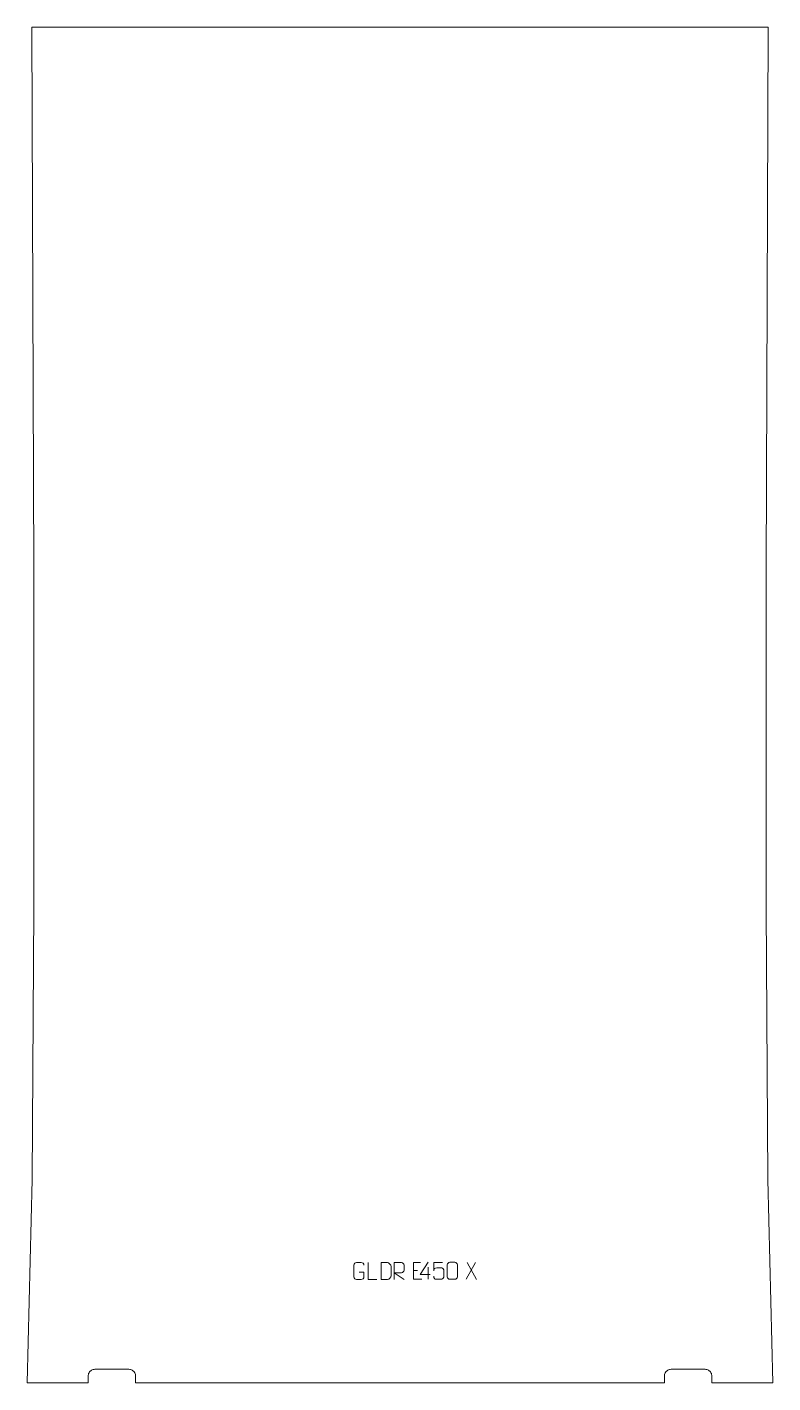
# Model space of a CAD drawing. Header units: millimetres. Extents: x -550 to 550, y -1665 to 335.
import ezdxf

# ---------------------------------------------------------------- set-up
doc = ezdxf.new("R2010")
doc.units = ezdxf.units.MM
doc.header["$MEASUREMENT"] = 0
doc.layers.add('layer 1', color=7, linetype='Continuous')

msp = doc.modelspace()

# ---------------------------------------------------------------- linework, layer by layer
at = {"layer": 'layer 1', "color": 242, "lineweight": 9}
msp.add_open_spline([(389.9989, -1664.9986), (389.9989, -1664.9986), (-390.0011, -1664.9986), (-390.0011, -1664.9986), (-390.0011, -1664.9986), (-390.0011, -1664.9986), (-390.0011, -1654.9972), (-390.0011, -1654.9972), (-390.0011, -1654.9972), (-390.0011, -1654.9972), (-390.0853, -1653.6918), (-390.0853, -1653.6918), (-390.0853, -1653.6918), (-390.0853, -1653.6918), (-390.3414, -1652.4089), (-390.3414, -1652.4089), (-390.3414, -1652.4089), (-390.3414, -1652.4089), (-390.7615, -1651.1702), (-390.7615, -1651.1702), (-390.7615, -1651.1702), (-390.7615, -1651.1702), (-391.3399, -1649.9976), (-391.3399, -1649.9976), (-391.3399, -1649.9976), (-391.3399, -1649.9976), (-392.067, -1648.9099), (-392.067, -1648.9099), (-392.067, -1648.9099), (-392.067, -1648.9099), (-392.9297, -1647.9266), (-392.9297, -1647.9266), (-392.9297, -1647.9266), (-392.9297, -1647.9266), (-393.9122, -1647.0639), (-393.9122, -1647.0639), (-393.9122, -1647.0639), (-393.9122, -1647.0639), (-395.0007, -1646.3375), (-395.0007, -1646.3375), (-395.0007, -1646.3375), (-395.0007, -1646.3375), (-396.1726, -1645.7584), (-396.1726, -1645.7584), (-396.1726, -1645.7584), (-396.1726, -1645.7584), (-397.412, -1645.339), (-397.412, -1645.339), (-397.412, -1645.339), (-397.412, -1645.339), (-398.6941, -1645.0829), (-398.6941, -1645.0829), (-398.6941, -1645.0829), (-398.6941, -1645.0829), (-399.9996, -1644.9987), (-399.9996, -1644.9987), (-399.9996, -1644.9987), (-399.9996, -1644.9987), (-449.9992, -1644.9987), (-449.9992, -1644.9987), (-449.9992, -1644.9987), (-449.9992, -1644.9987), (-451.3046, -1645.0829), (-451.3046, -1645.0829), (-451.3046, -1645.0829), (-451.3046, -1645.0829), (-452.5876, -1645.339), (-452.5876, -1645.339), (-452.5876, -1645.339), (-452.5876, -1645.339), (-453.8262, -1645.7584), (-453.8262, -1645.7584), (-453.8262, -1645.7584), (-453.8262, -1645.7584), (-455.001, -1646.3375), (-455.001, -1646.3375), (-455.001, -1646.3375), (-455.001, -1646.3375), (-456.0866, -1647.0639), (-456.0866, -1647.0639), (-456.0866, -1647.0639), (-456.0866, -1647.0639), (-457.072, -1647.9266), (-457.072, -1647.9266), (-457.072, -1647.9266), (-457.072, -1647.9266), (-457.9326, -1648.9099), (-457.9326, -1648.9099), (-457.9326, -1648.9099), (-457.9326, -1648.9099), (-458.6589, -1649.9976), (-458.6589, -1649.9976), (-458.6589, -1649.9976), (-458.6589, -1649.9976), (-459.238, -1651.1702), (-459.238, -1651.1702), (-459.238, -1651.1702), (-459.238, -1651.1702), (-459.6603, -1652.4089), (-459.6603, -1652.4089), (-459.6603, -1652.4089), (-459.6603, -1652.4089), (-459.9164, -1653.6918), (-459.9164, -1653.6918), (-459.9164, -1653.6918), (-459.9164, -1653.6918), (-460.0006, -1654.9972), (-460.0006, -1654.9972), (-460.0006, -1654.9972), (-460.0006, -1654.9972), (-460.0006, -1664.9986), (-460.0006, -1664.9986), (-460.0006, -1664.9986), (-460.0006, -1664.9986), (-550.0008, -1664.9986), (-550.0008, -1664.9986), (-550.0008, -1664.9986), (-550.0008, -1664.9986), (-542.4999, -1364.9976), (-542.4999, -1364.9976), (-542.4999, -1364.9976), (-542.4999, -1364.9976), (-539.9994, -964.9974), (-539.9994, -964.9974), (-539.9994, -964.9974), (-539.9994, -964.9974), (-539.9994, -464.9992), (-539.9994, -464.9992), (-539.9994, -464.9992), (-539.9994, -464.9992), (-542.9454, 335.0008), (-542.9454, 335.0008), (-542.9454, 335.0008), (-542.9454, 335.0008), (542.9433, 335.0008), (542.9433, 335.0008), (542.9433, 335.0008), (542.9433, 335.0008), (539.9994, -464.9992), (539.9994, -464.9992), (539.9994, -464.9992), (539.9994, -464.9992), (539.9994, -964.9974), (539.9994, -964.9974), (539.9994, -964.9974), (539.9994, -964.9974), (542.4977, -1364.9976), (542.4977, -1364.9976), (542.4977, -1364.9976), (542.4977, -1364.9976), (550.0008, -1664.9986), (550.0008, -1664.9986), (550.0008, -1664.9986), (550.0008, -1664.9986), (459.9984, -1664.9986), (459.9984, -1664.9986), (459.9984, -1664.9986), (459.9984, -1664.9986), (459.9984, -1654.9972), (459.9984, -1654.9972), (459.9984, -1654.9972), (459.9984, -1654.9972), (459.9135, -1653.6918), (459.9135, -1653.6918), (459.9135, -1653.6918), (459.9135, -1653.6918), (459.6603, -1652.4089), (459.6603, -1652.4089), (459.6603, -1652.4089), (459.6603, -1652.4089), (459.238, -1651.1702), (459.238, -1651.1702), (459.238, -1651.1702), (459.238, -1651.1702), (458.6597, -1649.9976), (458.6597, -1649.9976), (458.6597, -1649.9976), (458.6597, -1649.9976), (457.9326, -1648.9099), (457.9326, -1648.9099), (457.9326, -1648.9099), (457.9326, -1648.9099), (457.0698, -1647.9266), (457.0698, -1647.9266), (457.0698, -1647.9266), (457.0698, -1647.9266), (456.0866, -1647.0639), (456.0866, -1647.0639), (456.0866, -1647.0639), (456.0866, -1647.0639), (454.9988, -1646.3375), (454.9988, -1646.3375), (454.9988, -1646.3375), (454.9988, -1646.3375), (453.8262, -1645.7584), (453.8262, -1645.7584), (453.8262, -1645.7584), (453.8262, -1645.7584), (452.5876, -1645.339), (452.5876, -1645.339), (452.5876, -1645.339), (452.5876, -1645.339), (451.3046, -1645.0829), (451.3046, -1645.0829), (451.3046, -1645.0829), (451.3046, -1645.0829), (449.9992, -1644.9987), (449.9992, -1644.9987), (449.9992, -1644.9987), (449.9992, -1644.9987), (400.0003, -1644.9987), (400.0003, -1644.9987), (400.0003, -1644.9987), (400.0003, -1644.9987), (398.6941, -1645.0829), (398.6941, -1645.0829), (398.6941, -1645.0829), (398.6941, -1645.0829), (397.412, -1645.339), (397.412, -1645.339), (397.412, -1645.339), (397.412, -1645.339), (396.1733, -1645.7584), (396.1733, -1645.7584), (396.1733, -1645.7584), (396.1733, -1645.7584), (395.0007, -1646.3375), (395.0007, -1646.3375), (395.0007, -1646.3375), (395.0007, -1646.3375), (393.913, -1647.0639), (393.913, -1647.0639), (393.913, -1647.0639), (393.913, -1647.0639), (392.9268, -1647.9266), (392.9268, -1647.9266), (392.9268, -1647.9266), (392.9268, -1647.9266), (392.067, -1648.9099), (392.067, -1648.9099), (392.067, -1648.9099), (392.067, -1648.9099), (391.3399, -1649.9976), (391.3399, -1649.9976), (391.3399, -1649.9976), (391.3399, -1649.9976), (390.7615, -1651.1702), (390.7615, -1651.1702), (390.7615, -1651.1702), (390.7615, -1651.1702), (390.3392, -1652.4089), (390.3392, -1652.4089), (390.3392, -1652.4089), (390.3392, -1652.4089), (390.0853, -1653.6918), (390.0853, -1653.6918), (390.0853, -1653.6918), (390.0853, -1653.6918), (389.9989, -1654.9972), (389.9989, -1654.9972), (389.9989, -1654.9972), (389.9989, -1654.9972), (389.9989, -1664.9986), (389.9989, -1664.9986)], degree=3, knots=[0, 0, 0, 0, 0.014925373, 0.014925373, 0.014925373, 0.014925373, 0.029850746, 0.029850746, 0.029850746, 0.029850746, 0.044776119, 0.044776119, 0.044776119, 0.044776119, 0.059701493, 0.059701493, 0.059701493, 0.059701493, 0.074626866, 0.074626866, 0.074626866, 0.074626866, 0.089552239, 0.089552239, 0.089552239, 0.089552239, 0.104477612, 0.104477612, 0.104477612, 0.104477612, 0.119402985, 0.119402985, 0.119402985, 0.119402985, 0.134328358, 0.134328358, 0.134328358, 0.134328358, 0.149253731, 0.149253731, 0.149253731, 0.149253731, 0.164179104, 0.164179104, 0.164179104, 0.164179104, 0.179104478, 0.179104478, 0.179104478, 0.179104478, 0.194029851, 0.194029851, 0.194029851, 0.194029851, 0.208955224, 0.208955224, 0.208955224, 0.208955224, 0.223880597, 0.223880597, 0.223880597, 0.223880597, 0.23880597, 0.23880597, 0.23880597, 0.23880597, 0.253731343, 0.253731343, 0.253731343, 0.253731343, 0.268656716, 0.268656716, 0.268656716, 0.268656716, 0.28358209, 0.28358209, 0.28358209, 0.28358209, 0.298507463, 0.298507463, 0.298507463, 0.298507463, 0.313432836, 0.313432836, 0.313432836, 0.313432836, 0.328358209, 0.328358209, 0.328358209, 0.328358209, 0.343283582, 0.343283582, 0.343283582, 0.343283582, 0.358208955, 0.358208955, 0.358208955, 0.358208955, 0.373134328, 0.373134328, 0.373134328, 0.373134328, 0.388059701, 0.388059701, 0.388059701, 0.388059701, 0.402985075, 0.402985075, 0.402985075, 0.402985075, 0.417910448, 0.417910448, 0.417910448, 0.417910448, 0.432835821, 0.432835821, 0.432835821, 0.432835821, 0.447761194, 0.447761194, 0.447761194, 0.447761194, 0.462686567, 0.462686567, 0.462686567, 0.462686567, 0.47761194, 0.47761194, 0.47761194, 0.47761194, 0.492537313, 0.492537313, 0.492537313, 0.492537313, 0.507462687, 0.507462687, 0.507462687, 0.507462687, 0.52238806, 0.52238806, 0.52238806, 0.52238806, 0.537313433, 0.537313433, 0.537313433, 0.537313433, 0.552238806, 0.552238806, 0.552238806, 0.552238806, 0.567164179, 0.567164179, 0.567164179, 0.567164179, 0.582089552, 0.582089552, 0.582089552, 0.582089552, 0.597014925, 0.597014925, 0.597014925, 0.597014925, 0.611940299, 0.611940299, 0.611940299, 0.611940299, 0.626865672, 0.626865672, 0.626865672, 0.626865672, 0.641791045, 0.641791045, 0.641791045, 0.641791045, 0.656716418, 0.656716418, 0.656716418, 0.656716418, 0.671641791, 0.671641791, 0.671641791, 0.671641791, 0.686567164, 0.686567164, 0.686567164, 0.686567164, 0.701492537, 0.701492537, 0.701492537, 0.701492537, 0.71641791, 0.71641791, 0.71641791, 0.71641791, 0.731343284, 0.731343284, 0.731343284, 0.731343284, 0.746268657, 0.746268657, 0.746268657, 0.746268657, 0.76119403, 0.76119403, 0.76119403, 0.76119403, 0.776119403, 0.776119403, 0.776119403, 0.776119403, 0.791044776, 0.791044776, 0.791044776, 0.791044776, 0.805970149, 0.805970149, 0.805970149, 0.805970149, 0.820895522, 0.820895522, 0.820895522, 0.820895522, 0.835820896, 0.835820896, 0.835820896, 0.835820896, 0.850746269, 0.850746269, 0.850746269, 0.850746269, 0.865671642, 0.865671642, 0.865671642, 0.865671642, 0.880597015, 0.880597015, 0.880597015, 0.880597015, 0.895522388, 0.895522388, 0.895522388, 0.895522388, 0.910447761, 0.910447761, 0.910447761, 0.910447761, 0.925373134, 0.925373134, 0.925373134, 0.925373134, 0.940298507, 0.940298507, 0.940298507, 0.940298507, 0.955223881, 0.955223881, 0.955223881, 0.955223881, 0.970149254, 0.970149254, 0.970149254, 0.970149254, 1, 1, 1, 1], dxfattribs=at)
at = {"layer": 'layer 1', "color": 250, "lineweight": 9}
for points, knots in [([(-60.2916, -1501.4748), (-60.2916, -1501.4748), (-53.1235, -1501.4748), (-53.1235, -1501.4748), (-53.1235, -1501.4748), (-53.1235, -1501.4748), (-53.1235, -1508.6429), (-53.1235, -1508.6429), (-53.1235, -1508.6429), (-53.2632, -1510.9663), (-54.9404, -1512.4459), (-57.0882, -1512.4567), (-57.0882, -1512.4567), (-59.42, -1512.4563), (-61.752, -1512.4563), (-64.0835, -1512.4567), (-64.0835, -1512.4567), (-66.0084, -1512.5621), (-67.9806, -1510.6776), (-67.9694, -1508.6603), (-67.9694, -1508.6603), (-67.969, -1502.8902), (-67.969, -1497.1205), (-67.9694, -1491.3512), (-67.9694, -1491.3512), (-67.9652, -1489.2131), (-66.2184, -1487.4939), (-64.0661, -1487.5073), (-64.0661, -1487.5073), (-61.7404, -1487.5073), (-59.4143, -1487.5073), (-57.0882, -1487.5073), (-57.0882, -1487.5073), (-55.1415, -1487.4719), (-53.1501, -1488.9634), (-53.1235, -1491.4011)], [0, 0, 0, 0, 0.1, 0.1, 0.1, 0.1, 0.2, 0.2, 0.2, 0.2, 0.3, 0.3, 0.3, 0.3, 0.4, 0.4, 0.4, 0.4, 0.5, 0.5, 0.5, 0.5, 0.6, 0.6, 0.6, 0.6, 0.7, 0.7, 0.7, 0.7, 0.8, 0.8, 0.8, 0.8, 1, 1, 1, 1]), ([(-34.072, -1512.4606), (-34.072, -1512.4606), (-47.0211, -1512.4606), (-47.0211, -1512.4606), (-47.0211, -1512.4606), (-47.0211, -1512.4606), (-47.0211, -1487.507), (-47.0211, -1487.507)], [0, 0, 0, 0, 0.333333333, 0.333333333, 0.333333333, 0.333333333, 1, 1, 1, 1]), ([(-27.9387, -1512.4674), (-25.6069, -1512.467), (-20.6567, -1512.491), (-18.3252, -1512.4913), (-18.3252, -1512.4913), (-16.4002, -1512.5967), (-13.0816, -1509.0551), (-13.0928, -1507.0378), (-13.0928, -1507.0378), (-13.0932, -1501.2677), (-13.0932, -1499.098), (-13.0928, -1493.3287), (-13.0928, -1493.3287), (-13.0971, -1491.1906), (-16.4716, -1487.5305), (-18.624, -1487.544), (-18.624, -1487.544), (-20.9497, -1487.544), (-25.674, -1487.544), (-28.0001, -1487.544), (-28.0001, -1487.544), (-27.9997, -1493.2909), (-27.9384, -1506.7201), (-27.9387, -1512.4674)], [0, 0, 0, 0, 0.142857143, 0.142857143, 0.142857143, 0.142857143, 0.285714286, 0.285714286, 0.285714286, 0.285714286, 0.428571429, 0.428571429, 0.428571429, 0.428571429, 0.571428571, 0.571428571, 0.571428571, 0.571428571, 0.714285714, 0.714285714, 0.714285714, 0.714285714, 1, 1, 1, 1]), ([(-8.7095, -1512.5669), (-8.7095, -1512.5669), (-8.7095, -1487.6134), (-8.7095, -1487.6134), (-8.7095, -1487.6134), (-5.1147, -1487.6134), (-1.5192, -1487.6134), (2.076, -1487.6134), (2.076, -1487.6134), (4.4013, -1487.6511), (5.9586, -1489.1411), (5.9545, -1491.5075), (5.9545, -1491.5075), (5.9541, -1493.543), (5.9541, -1496.6024), (5.9545, -1498.6384), (5.9545, -1498.6384), (5.948, -1500.5139), (4.1357, -1502.4557), (2.1262, -1502.4748), (2.1262, -1502.4748), (2.1262, -1502.4748), (-8.7095, -1502.4748), (-8.7095, -1502.4748), (-8.7095, -1502.4748), (-8.7095, -1502.4748), (5.9452, -1512.5669), (5.9452, -1512.5669)], [0, 0, 0, 0, 0.125, 0.125, 0.125, 0.125, 0.25, 0.25, 0.25, 0.25, 0.375, 0.375, 0.375, 0.375, 0.5, 0.5, 0.5, 0.5, 0.625, 0.625, 0.625, 0.625, 0.75, 0.75, 0.75, 0.75, 1, 1, 1, 1]), ([(30.3494, -1487.2248), (30.3494, -1487.2248), (19.8434, -1487.2248), (19.8434, -1487.2248), (19.8434, -1487.2248), (19.8434, -1487.2248), (19.8434, -1512.1784), (19.8434, -1512.1784), (19.8434, -1512.1784), (19.8434, -1512.1784), (31.9749, -1512.1784), (31.9749, -1512.1784)], [0, 0, 0, 0, 0.25, 0.25, 0.25, 0.25, 0.5, 0.5, 0.5, 0.5, 1, 1, 1, 1]), ([(44.6883, -1505.2209), (44.6883, -1505.2209), (29.8666, -1505.2209), (29.8666, -1505.2209), (29.8666, -1505.2209), (29.8666, -1505.2209), (41.7442, -1487.1504), (41.7442, -1487.1504)], [0, 0, 0, 0, 0.333333333, 0.333333333, 0.333333333, 0.333333333, 1, 1, 1, 1]), ([(62.6716, -1487.1827), (62.6716, -1487.1827), (49.8199, -1487.1827), (49.8199, -1487.1827), (49.8199, -1487.1827), (49.8202, -1491.4133), (49.8202, -1495.6442), (49.8199, -1499.8754), (49.8199, -1499.8754), (49.8196, -1496.5653), (51.4506, -1495.4935), (54.2626, -1495.433), (54.2626, -1495.433), (56.7022, -1495.4327), (59.1417, -1495.4327), (61.5809, -1495.433), (61.5809, -1495.433), (63.2307, -1495.4262), (64.7056, -1497.8067), (64.7341, -1499.8754), (64.7341, -1499.8754), (64.7338, -1502.4627), (64.7338, -1505.0503), (64.7341, -1507.638), (64.7341, -1507.638), (64.7803, -1509.5974), (63.2809, -1512.0337), (61.655, -1512.0922), (61.655, -1512.0922), (59.6985, -1512.0919), (54.8035, -1512.0919), (52.8465, -1512.0922), (52.8465, -1512.0922), (51.001, -1512.101), (49.8939, -1510.1362), (49.8731, -1507.5851)], [0, 0, 0, 0, 0.1, 0.1, 0.1, 0.1, 0.2, 0.2, 0.2, 0.2, 0.3, 0.3, 0.3, 0.3, 0.4, 0.4, 0.4, 0.4, 0.5, 0.5, 0.5, 0.5, 0.6, 0.6, 0.6, 0.6, 0.7, 0.7, 0.7, 0.7, 0.8, 0.8, 0.8, 0.8, 1, 1, 1, 1]), ([(73.6968, -1487.1382), (76.0629, -1487.1382), (78.4294, -1487.1382), (80.7959, -1487.1382), (80.7959, -1487.1382), (82.7764, -1487.1026), (84.8024, -1488.5969), (84.8295, -1491.039), (84.8295, -1491.039), (84.8291, -1496.7964), (84.8291, -1502.5542), (84.8295, -1508.3124), (84.8295, -1508.3124), (84.6874, -1510.64), (82.981, -1512.1223), (80.7959, -1512.1331), (80.7959, -1512.1331), (78.4235, -1512.1327), (76.0511, -1512.1327), (73.6791, -1512.1331), (73.6791, -1512.1331), (71.7206, -1512.2387), (69.7142, -1510.3508), (69.7256, -1508.3298), (69.7256, -1508.3298), (69.726, -1502.5492), (69.726, -1496.7689), (69.7256, -1490.9891), (69.7256, -1490.9891), (69.7299, -1488.8471), (71.507, -1487.1246), (73.6968, -1487.1382)], [0, 0, 0, 0, 0.111111111, 0.111111111, 0.111111111, 0.111111111, 0.222222222, 0.222222222, 0.222222222, 0.222222222, 0.333333333, 0.333333333, 0.333333333, 0.333333333, 0.444444444, 0.444444444, 0.444444444, 0.444444444, 0.555555556, 0.555555556, 0.555555556, 0.555555556, 0.666666667, 0.666666667, 0.666666667, 0.666666667, 0.777777778, 0.777777778, 0.777777778, 0.777777778, 1, 1, 1, 1])]:
    msp.add_open_spline(points, degree=3, knots=knots, dxfattribs=at)
for points in [[(19.8434, -1499.1045), (19.8434, -1499.1045), (25.693, -1499.1045), (25.693, -1499.1045)], [(41.7442, -1494.4598), (41.7442, -1494.4598), (41.7442, -1512.1245), (41.7442, -1512.1245)], [(111.1426, -1487.3386), (111.1426, -1487.3386), (97.402, -1512.2344), (97.402, -1512.2344)], [(98.8566, -1487.3386), (98.8566, -1487.3386), (112.5972, -1512.2921), (112.5972, -1512.2921)]]:
    msp.add_open_spline(points, degree=3, dxfattribs=at)

doc.saveas('drawing.dxf')
